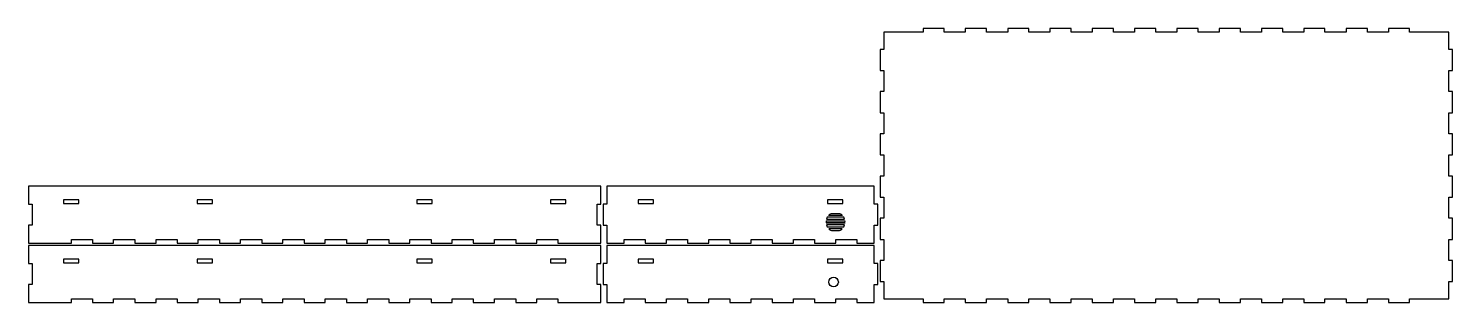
# Model space of a CAD drawing. Header units: millimetres. Extents: x 0 to 1866, y 3 to 363.
import ezdxf

# ---------------------------------------------------------------- set-up
doc = ezdxf.new("R2010")
doc.units = ezdxf.units.MM
doc.layers.get('0').update_dxf_attribs({"linetype": 'CONTINUOUS'})

msp = doc.modelspace()

# ---------------------------------------------------------------- linework, layer by layer
for p, q in [((1045.6, 112.5), (1069.4, 112.5)), ((1068.3, 115), (1046.7, 115)), ((1066.4, 117.5), (1048.6, 117.5)), ((1045, 110), (1045.1, 110)), ((1069.9, 110), (1045.1, 110)), ((1069.9, 107.5), (1045.1, 107.5)), ((1069.4, 105), (1045.6, 105)), ((1046.7, 102.5), (1068.3, 102.5)), ((1066.4, 100), (1048.6, 100)), ((1070, 110), (1069.9, 110)), ((1069.9, 107.5), (1070, 107.5))]:
    msp.add_line(p, q)
for points in [[(1144.4, 358), (1121, 358), (1121, 335.5), (1116, 335.5), (1116, 307.8), (1121, 307.8), (1121, 280), (1116, 280), (1116, 252.3), (1121, 252.3), (1121, 224.6), (1116, 224.6), (1116, 196.9), (1121, 196.9), (1121, 169.1), (1116, 169.1), (1116, 141.4), (1121, 141.4), (1121, 113.7), (1116, 113.7), (1116, 86), (1121, 86), (1121, 58.2), (1116, 58.2), (1116, 30.5), (1121, 30.5), (1121, 8), (1172.2, 8), (1172.2, 3), (1199.9, 3), (1199.9, 8), (1227.6, 8), (1227.6, 3), (1255.3, 3), (1255.3, 8), (1283.1, 8), (1283.1, 3), (1310.8, 3), (1310.8, 8), (1338.5, 8), (1338.5, 3), (1366.2, 3), (1366.2, 8), (1394, 8), (1394, 3), (1421.7, 3), (1421.7, 8), (1449.4, 8), (1449.4, 3), (1477.1, 3), (1477.1, 8), (1504.9, 8), (1504.9, 3), (1532.6, 3), (1532.6, 8), (1560.3, 8), (1560.3, 3), (1588, 3), (1588, 8), (1615.8, 8), (1615.8, 3), (1643.5, 3), (1643.5, 8), (1671.2, 8), (1671.2, 3), (1698.9, 3), (1698.9, 8), (1726.7, 8), (1726.7, 3), (1754.4, 3), (1754.4, 8), (1782.1, 8), (1782.1, 3), (1809.8, 3), (1809.8, 8), (1837.6, 8), (1861, 8), (1861, 30.5), (1866, 30.5), (1866, 58.2), (1861, 58.2), (1861, 86), (1866, 86), (1866, 113.7), (1861, 113.7), (1861, 141.4), (1866, 141.4), (1866, 169.1), (1861, 169.1), (1861, 196.9), (1866, 196.9), (1866, 224.6), (1861, 224.6), (1861, 252.3), (1866, 252.3), (1866, 280), (1861, 280), (1861, 307.8), (1866, 307.8), (1866, 335.5), (1861, 335.5), (1861, 358), (1809.8, 358), (1809.8, 363), (1782.1, 363), (1782.1, 358), (1754.4, 358), (1754.4, 363), (1726.7, 363), (1726.7, 358), (1698.9, 358), (1698.9, 363), (1671.2, 363), (1671.2, 358), (1643.5, 358), (1643.5, 363), (1615.8, 363), (1615.8, 358), (1588, 358), (1588, 363), (1560.3, 363), (1560.3, 358), (1532.6, 358), (1532.6, 363), (1504.9, 363), (1504.9, 358), (1477.1, 358), (1477.1, 363), (1449.4, 363), (1449.4, 358), (1421.7, 358), (1421.7, 363), (1394, 363), (1394, 358), (1366.2, 358), (1366.2, 363), (1338.5, 363), (1338.5, 358), (1310.8, 358), (1310.8, 363), (1283.1, 363), (1283.1, 358), (1255.3, 358), (1255.3, 363), (1227.6, 363), (1227.6, 358), (1199.9, 358), (1199.9, 363), (1172.2, 363), (1172.2, 358)], [(750, 132.4), (750, 156), (0, 156), (0, 132.4), (5, 132.4), (5, 104.6), (0, 104.6), (0, 81), (56.2, 81), (56.2, 86), (83.9, 86), (83.9, 81), (111.6, 81), (111.6, 86), (139.3, 86), (139.3, 81), (167.1, 81), (167.1, 86), (194.8, 86), (194.8, 81), (222.5, 81), (222.5, 86), (250.2, 86), (250.2, 81), (278, 81), (278, 86), (305.7, 86), (305.7, 81), (333.4, 81), (333.4, 86), (361.1, 86), (361.1, 81), (388.9, 81), (388.9, 86), (416.6, 86), (416.6, 81), (444.3, 81), (444.3, 86), (472, 86), (472, 81), (499.8, 81), (499.8, 86), (527.5, 86), (527.5, 81), (555.2, 81), (555.2, 86), (582.9, 86), (582.9, 81), (610.7, 81), (610.7, 86), (638.4, 86), (638.4, 81), (666.1, 81), (666.1, 86), (693.8, 86), (693.8, 81), (721.6, 81), (750, 81), (750, 104.6), (745, 104.6), (745, 132.4)], [(863.7, 86), (863.7, 81), (891.4, 81), (891.4, 86), (919.1, 86), (919.1, 81), (946.9, 81), (946.9, 86), (974.6, 86), (974.6, 81), (1002.3, 81), (1002.3, 86), (1030, 86), (1030, 81), (1057.8, 81), (1057.8, 86), (1085.5, 86), (1085.5, 81), (1108, 81), (1108, 104.6), (1113, 104.6), (1113, 132.4), (1108, 132.4), (1108, 156), (758, 156), (758, 132.4), (753, 132.4), (753, 104.6), (758, 104.6), (758, 81), (780.5, 81), (780.5, 86), (808.2, 86), (808.2, 81), (836, 81), (836, 86)], [(66, 133), (66, 138), (46, 138), (46, 133)], [(241, 133), (241, 138), (221, 138), (221, 133)], [(509, 138), (509, 133), (529, 133), (529, 138)], [(704, 133), (704, 138), (684, 138), (684, 133)], [(819, 138), (799, 138), (799, 133), (819, 133)], [(1067, 133), (1067, 138), (1047, 138), (1047, 133)], [(56.2, 3), (56.2, 8), (83.9, 8), (83.9, 3), (111.6, 3), (111.6, 8), (139.3, 8), (139.3, 3), (167.1, 3), (167.1, 8), (194.8, 8), (194.8, 3), (222.5, 3), (222.5, 8), (250.2, 8), (250.2, 3), (278, 3), (278, 8), (305.7, 8), (305.7, 3), (333.4, 3), (333.4, 8), (361.1, 8), (361.1, 3), (388.9, 3), (388.9, 8), (416.6, 8), (416.6, 3), (444.3, 3), (444.3, 8), (472, 8), (472, 3), (499.8, 3), (499.8, 8), (527.5, 8), (527.5, 3), (555.2, 3), (555.2, 8), (582.9, 8), (582.9, 3), (610.7, 3), (610.7, 8), (638.4, 8), (638.4, 3), (666.1, 3), (666.1, 8), (693.8, 8), (693.8, 3), (721.6, 3), (750, 3), (750, 26.6), (745, 26.6), (745, 54.4), (750, 54.4), (750, 78), (0, 78), (0, 54.4), (5, 54.4), (5, 26.6), (0, 26.6), (0, 3)], [(1002.3, 8), (1030, 8), (1030, 3), (1057.8, 3), (1057.8, 8), (1085.5, 8), (1085.5, 3), (1108, 3), (1108, 26.6), (1113, 26.6), (1113, 54.4), (1108, 54.4), (1108, 78), (758, 78), (758, 54.4), (753, 54.4), (753, 26.6), (758, 26.6), (758, 3), (780.5, 3), (780.5, 8), (808.2, 8), (808.2, 3), (836, 3), (836, 8), (863.7, 8), (863.7, 3), (891.4, 3), (891.4, 8), (919.1, 8), (919.1, 3), (946.9, 3), (946.9, 8), (974.6, 8), (974.6, 3), (1002.3, 3)], [(66, 55), (66, 60), (46, 60), (46, 55)], [(241, 60), (221, 60), (221, 55), (241, 55)], [(509, 60), (509, 55), (529, 55), (529, 60)], [(684, 55), (704, 55), (704, 60), (684, 60)], [(819, 60), (799, 60), (799, 55), (819, 55)], [(1067, 55), (1067, 60), (1047, 60), (1047, 55)]]:
    msp.add_lwpolyline(points, close=True)
for points in [[(1069.4, 112.5, 0.054781), (1068.3, 115), (1046.7, 115, 0.054781), (1045.6, 112.5)], [(1066.4, 117.5), (1048.6, 117.5, -0.086306), (1052.1, 120), (1062.9, 120, -0.086306)], [(1069.9, 107.5, 0.050126), (1069.9, 110), (1045.1, 110, 0.050126), (1045.1, 107.5)], [(1068.3, 102.5, 0.054781), (1069.4, 105), (1045.6, 105, 0.054781), (1046.7, 102.5)], [(1052.1, 97.5), (1062.9, 97.5, 0.086306), (1066.4, 100), (1048.6, 100, 0.086306)]]:
    msp.add_lwpolyline(points, format="xyb", close=True)
msp.add_circle((1055, 30), 6.25)

doc.saveas('drawing.dxf')
